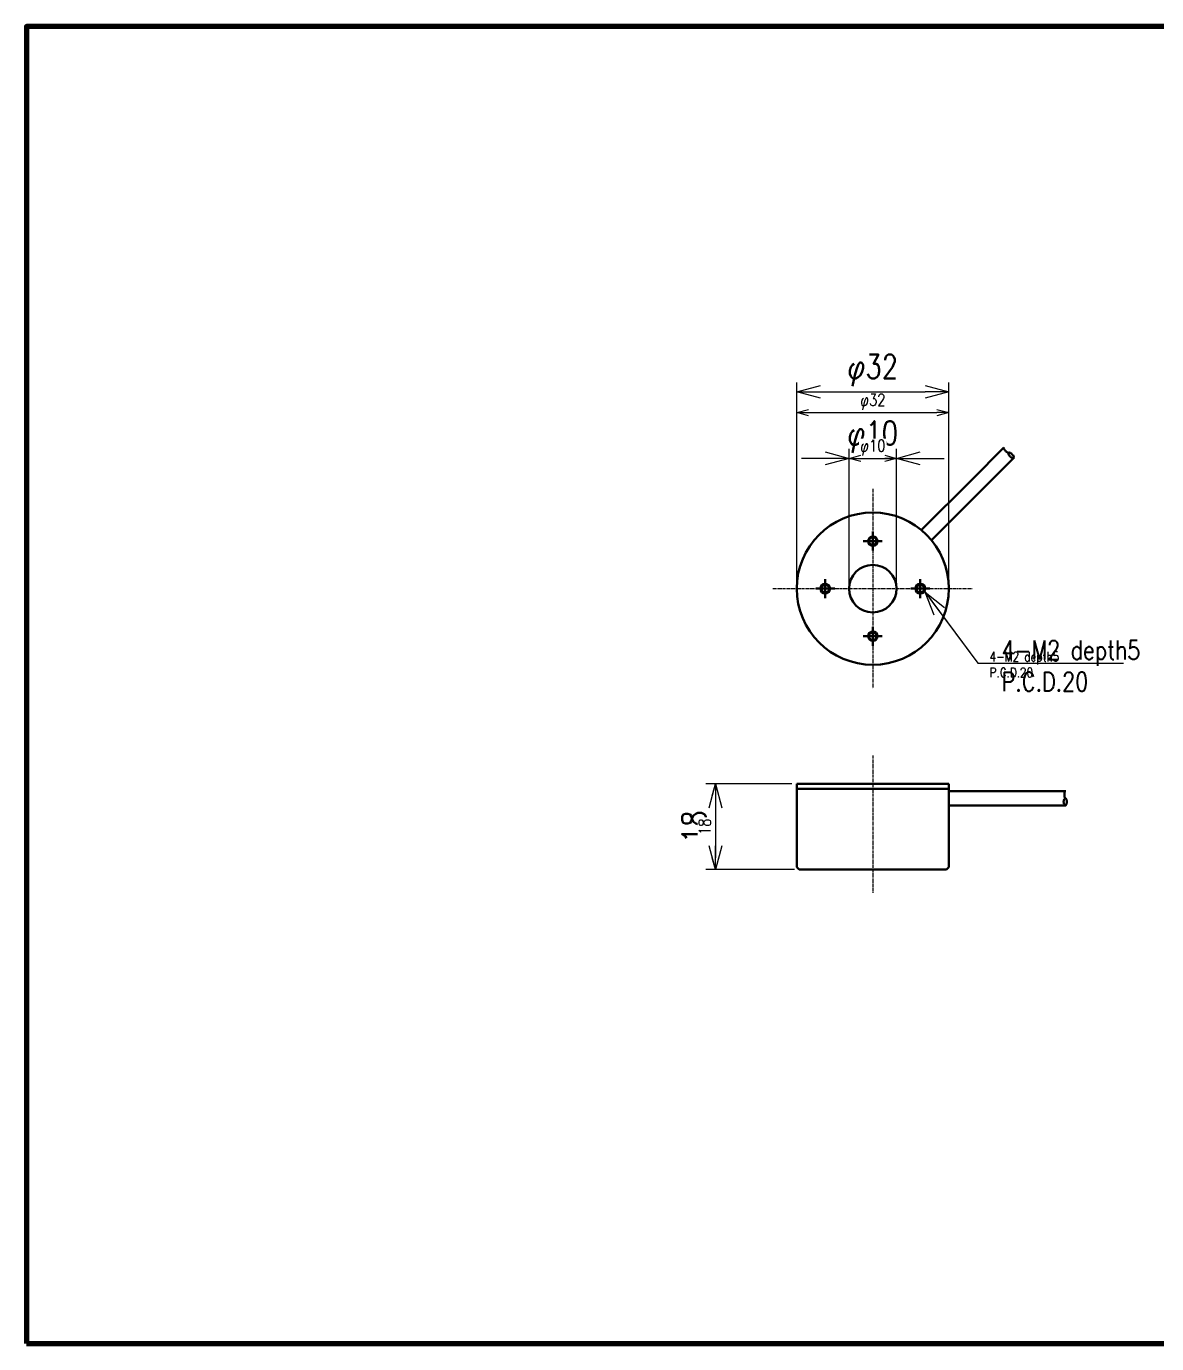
# Model space of a CAD drawing. Header units: millimetres. Extents: x 4 to 387, y 0 to 281.
# Drawn here: x 4 to 241.8, y 4 to 281 of the extents above; entities that cross this region are included whole.
import ezdxf
from ezdxf import colors
from ezdxf.entities.mleader import LeaderData, LeaderLine
from ezdxf.math import Vec2, Vec3

# ---------------------------------------------------------------- set-up
doc = ezdxf.new("R2010")
doc.units = ezdxf.units.MM
doc.linetypes.add('C6CONTINUOUS', pattern=[0])
doc.linetypes.add('CENTER', pattern=[2, 1.25, -0.25, 0.25, -0.25])
doc.layers.get('0').update_dxf_attribs({"lineweight": 30})
doc.layers.get('Defpoints').update_dxf_attribs({"lineweight": 9})
for name, color, linetype, lineweight in [('2KD_寸法１', 7, 'Continuous', 15), ('2KD_寸法１ @ 1', 7, 'Continuous', 15), ('2KD_寸法１ @ 2', 7, 'Continuous', 15), ('AUX', 7, 'Continuous', 40)]:
    doc.layers.add(name, color=color, linetype=linetype, lineweight=lineweight)
doc.styles.get("Standard").update_dxf_attribs({"font": 'simplex.shx', "width": 0.8, "bigfont": 'extfont.shx'})
doc.dimstyles.new('KD-STD', dxfattribs={"dimscale": 0, "dimtxt": 2.5, "dimasz": 2.5, "dimexe": 1, "dimexo": 1, "dimgap": 1, "dimtad": 1, "dimdsep": 46, "dimtxsty": 'Standard', "dimblk": 'OPEN30', "dimcen": 0, "dimadec": 0, "dimazin": 0, "dimtfac": 1, "dimtmove": 0, "dimatfit": 3, "dimldrblk": 'OPEN30', "dimfxl": 1, "dimtfill": 1, "dimtolj": 1, "dimtzin": 0, "dimlwd": 15, "dimlwe": 15, "dimarcsym": 0})

# ---------------------------------------------------------------- blocks, each defined once
blk = doc.blocks.new('_Open30')
at = {"lineweight": -2}
for p, q in [((-1, 0.26794919), (0, 0)), ((0, 0), (-1, -0.26794919)), ((0, 0), (-1, 0))]:
    blk.add_line(p, q, dxfattribs=at)
blk = doc.blocks.new('*D37')
at = {"layer": '2KD_寸法１', "color": 0, "lineweight": 15}
for p, q in [((164.0540569673399, 121.6884339712163), (146.941294031507, 121.6884339712163)), ((148.941294031507, 116.6884339712163), (148.941294031507, 108.6884339712165)), ((164.5540569673399, 103.6884339712164), (146.941294031507, 103.6884339712165))]:
    blk.add_line(p, q, dxfattribs=at)
at = {"layer": 'Defpoints', "color": 0}
for p in [(166.0540569673399, 121.6884339712163), (148.941294031507, 103.6884339712165), (166.5540569673399, 103.6884339712164)]:
    blk.add_point(p, dxfattribs=at)
at = {"layer": '2KD_寸法１', "color": 0, "lineweight": 15, "xscale": 5, "yscale": 5, "zscale": 5}
for p, rotation in [((148.941294031507, 121.6884339712163), 90), ((148.941294031507, 103.6884339712165), 270)]:
    blk.add_blockref('_Open30', p, dxfattribs=dict(at, rotation=rotation))
at = {"layer": '2KD_寸法１', "color": 0, "insert": (144.441294031507, 112.6884339712164), "char_height": 5, "attachment_point": 5, "rotation": 90, "bg_fill": 3, "box_fill_scale": 1.1, "bg_fill_color": 9, "bg_fill_true_color": 13158600, "bg_fill_transparency": 4391562}
blk.add_mtext('\\A1;18', dxfattribs=at)
blk = doc.blocks.new('*D38')
at = {"layer": '2KD_寸法１', "color": 0, "lineweight": 15}
for p, q in [((165.0540569673399, 121.6884339712163), (147.941294031507, 121.6884339712163)), ((148.941294031507, 119.1884339712163), (148.941294031507, 106.1884339712165)), ((165.5540569673399, 103.6884339712164), (147.941294031507, 103.6884339712165))]:
    blk.add_line(p, q, dxfattribs=at)
at = {"layer": 'Defpoints', "color": 0}
for p in [(166.0540569673399, 121.6884339712163), (148.941294031507, 103.6884339712165), (166.5540569673399, 103.6884339712164)]:
    blk.add_point(p, dxfattribs=at)
at = {"layer": '2KD_寸法１', "color": 0, "lineweight": 15, "xscale": 2.5, "yscale": 2.5, "zscale": 2.5}
for p, rotation in [((148.941294031507, 121.6884339712163), 90), ((148.941294031507, 103.6884339712165), 270)]:
    blk.add_blockref('_Open30', p, dxfattribs=dict(at, rotation=rotation))
at = {"layer": '2KD_寸法１', "color": 0, "insert": (146.691294031507, 112.6884339712164), "char_height": 2.5, "attachment_point": 5, "rotation": 90, "bg_fill": 3, "box_fill_scale": 1.1, "bg_fill_color": 9, "bg_fill_true_color": 13158600, "bg_fill_transparency": 4391578}
blk.add_mtext('\\A1;18', dxfattribs=at)
blk = doc.blocks.new('*D39')
at = {"layer": '2KD_寸法１', "color": 0, "lineweight": 15}
for p, q in [((177.0540569673398, 164.7579449883557), (177.0540569673398, 192.1573893995312)), ((187.0540569673399, 164.7579449883557), (187.0540569673399, 192.1573893995312)), ((172.0540569673398, 190.1573893995312), (167.0540569673398, 190.1573893995312)), ((177.0540569673398, 190.1573893995312), (187.0540569673399, 190.1573893995312)), ((192.0540569673399, 190.1573893995312), (197.0540569673399, 190.1573893995312))]:
    blk.add_line(p, q, dxfattribs=at)
at = {"layer": 'Defpoints', "color": 0}
for p in [(177.0540569673398, 162.7579449883557), (187.0540569673399, 162.7579449883557)]:
    blk.add_point(p, dxfattribs=at)
at = {"layer": '2KD_寸法１', "color": 0, "lineweight": 15, "xscale": 5, "yscale": 5, "zscale": 5}
blk.add_blockref('_Open30', (177.0540569673398, 190.1573893995312), dxfattribs=at)
at = {"layer": '2KD_寸法１', "color": 0, "lineweight": 15, "xscale": 5, "yscale": 5, "zscale": 5, "rotation": 180}
blk.add_blockref('_Open30', (187.0540569673399, 190.1573893995312), dxfattribs=at)
at = {"layer": '2KD_寸法１', "color": 0, "insert": (182.0540569673398, 194.6573893995312), "char_height": 5, "attachment_point": 5, "bg_fill": 3, "box_fill_scale": 1.1, "bg_fill_color": 9, "bg_fill_true_color": 13158600, "bg_fill_transparency": 4392158}
blk.add_mtext('\\A1;φ10', dxfattribs=at)
at = {"layer": 'Defpoints', "color": 0}
blk.add_point((187.0540569673399, 190.1573893995312), dxfattribs=at)
blk = doc.blocks.new('*D40')
at = {"layer": '2KD_寸法１', "color": 0, "lineweight": 15}
for p, q in [((177.0540569673398, 163.7579449883557), (177.0540569673398, 191.1573893995312)), ((187.0540569673399, 163.7579449883557), (187.0540569673399, 191.1573893995312)), ((179.5540569673398, 190.1573893995312), (184.5540569673399, 190.1573893995312))]:
    blk.add_line(p, q, dxfattribs=at)
at = {"layer": 'Defpoints', "color": 0}
for p in [(187.0540569673399, 190.1573893995312), (177.0540569673398, 162.7579449883557), (187.0540569673399, 162.7579449883557)]:
    blk.add_point(p, dxfattribs=at)
at = {"layer": '2KD_寸法１', "color": 0, "lineweight": 15, "xscale": 2.5, "yscale": 2.5, "zscale": 2.5, "rotation": 180}
blk.add_blockref('_Open30', (177.0540569673398, 190.1573893995312), dxfattribs=at)
at = {"layer": '2KD_寸法１', "color": 0, "lineweight": 15, "xscale": 2.5, "yscale": 2.5, "zscale": 2.5}
blk.add_blockref('_Open30', (187.0540569673399, 190.1573893995312), dxfattribs=at)
at = {"layer": '2KD_寸法１', "color": 0, "insert": (182.0540569673398, 192.4073893995312), "char_height": 2.5, "attachment_point": 5, "bg_fill": 3, "box_fill_scale": 1.1, "bg_fill_color": 9, "bg_fill_true_color": 13158600, "bg_fill_transparency": 4391586}
blk.add_mtext('\\A1;φ10', dxfattribs=at)
blk = doc.blocks.new('*D41')
at = {"layer": '2KD_寸法１', "color": 0, "lineweight": 15}
for p, q in [((166.0540569673399, 164.7579449883557), (166.0540569673399, 206.1369266350849)), ((198.0540569673399, 164.7579449883557), (198.0540569673399, 206.1369266350849)), ((171.0540569673399, 204.1369266350849), (193.0540569673398, 204.1369266350849))]:
    blk.add_line(p, q, dxfattribs=at)
at = {"layer": 'Defpoints', "color": 0}
for p in [(198.0540569673399, 204.1369266350849), (166.0540569673399, 162.7579449883557), (198.0540569673399, 162.7579449883557)]:
    blk.add_point(p, dxfattribs=at)
at = {"layer": '2KD_寸法１', "color": 0, "lineweight": 15, "xscale": 5, "yscale": 5, "zscale": 5, "rotation": 180}
blk.add_blockref('_Open30', (166.0540569673399, 204.1369266350849), dxfattribs=at)
at = {"layer": '2KD_寸法１', "color": 0, "lineweight": 15, "xscale": 5, "yscale": 5, "zscale": 5}
blk.add_blockref('_Open30', (198.0540569673399, 204.1369266350849), dxfattribs=at)
at = {"layer": '2KD_寸法１', "color": 0, "insert": (182.0540569673399, 208.6369266350849), "char_height": 5, "attachment_point": 5, "bg_fill": 3, "box_fill_scale": 1.1, "bg_fill_color": 9, "bg_fill_true_color": 13158600, "bg_fill_transparency": 4392474}
blk.add_mtext('\\A1;φ32', dxfattribs=at)
blk = doc.blocks.new('*D42')
at = {"layer": '2KD_寸法１', "color": 0, "lineweight": 15}
for p, q in [((166.0540569673399, 163.7579449883557), (166.0540569673399, 200.7862864148436)), ((168.5540569673399, 199.7862864148436), (195.5540569673398, 199.7862864148436)), ((198.0540569673399, 163.7579449883557), (198.0540569673399, 200.7862864148436))]:
    blk.add_line(p, q, dxfattribs=at)
at = {"layer": 'Defpoints', "color": 0}
for p in [(198.0540569673399, 199.7862864148436), (166.0540569673399, 162.7579449883557), (198.0540569673399, 162.7579449883557)]:
    blk.add_point(p, dxfattribs=at)
at = {"layer": '2KD_寸法１', "color": 0, "lineweight": 15, "xscale": 2.5, "yscale": 2.5, "zscale": 2.5, "rotation": 180}
blk.add_blockref('_Open30', (166.0540569673399, 199.7862864148436), dxfattribs=at)
at = {"layer": '2KD_寸法１', "color": 0, "lineweight": 15, "xscale": 2.5, "yscale": 2.5, "zscale": 2.5}
blk.add_blockref('_Open30', (198.0540569673399, 199.7862864148436), dxfattribs=at)
at = {"layer": '2KD_寸法１', "color": 0, "insert": (182.0540569673399, 202.0362864148436), "char_height": 2.5, "attachment_point": 5, "bg_fill": 3, "box_fill_scale": 1.1, "bg_fill_color": 9, "bg_fill_true_color": 13158600, "bg_fill_transparency": 4392942}
blk.add_mtext('\\A1;φ32', dxfattribs=at)
blk = doc.blocks.new('A$C76CB4F08')
for p, q in [((0, 0), (0, -0.9999999999998864)), ((15.99999999999994, 0), (0, 0)), ((0, 0), (0, -0.9999999999998864)), ((10.99999999999994, 0), (0, 0)), ((15.99999999999994, 0), (32, 0)), ((20.99999999999994, 0), (32, 0)), ((32, 0), (32, -0.9999999999998864)), ((0, -17.49999999999988), (0, -0.9999999999998864)), ((0, -1), (32, -1)), ((32, -0.9999999999998864), (32, -0.9999999999998864)), ((32, -17.49999999999988), (32, -0.9999999999998864)), ((47, -1.499999999999884), (32, -1.499999999999884)), ((56.59999999999996, -1.499999999999884), (47, -1.499999999999884)), ((47, -4.499999999999886), (32, -4.499999999999886)), ((56.59999999999996, -4.499999999999886), (47, -4.499999999999886)), ((0.5, -17.99999999999988), (0, -17.49999999999988)), ((0.5, -17.99999999999988), (15.99999999999994, -17.99999999999988)), ((31.5, -17.99999999999988), (15.99999999999994, -17.99999999999988)), ((31.5, -17.99999999999988), (32, -17.49999999999988))]:
    blk.add_line(p, q)
for points in [[(56.54999999999995, -2.999999999999886), (56.50659999999994, -2.988600015640486), (56.46449999999993, -2.954800009727361), (56.42499999999995, -2.899500012397651), (56.38929999999994, -2.824599981307868), (56.35849999999994, -2.732100009917984), (56.33349999999996, -2.625000000000113), (56.31509999999997, -2.506500005721818), (56.30379999999997, -2.380300045013314), (56.29999999999995, -2.25), (56.30379999999997, -2.11979997158073), (56.31509999999997, -1.99349999427784), (56.33349999999996, -1.874999999999884), (56.35849999999994, -1.76789999008167), (56.38929999999994, -1.675500035285834), (56.42499999999995, -1.600499987602004), (56.46449999999993, -1.54530000686634), (56.50659999999994, -1.511399984359513), (56.54999999999995, -1.499999999999884)], [(56.54999999999995, -4.499999999999886), (56.51509999999996, -4.497200012206914), (56.48049999999995, -4.488600015640372), (56.44649999999995, -4.474499940871965), (56.41319999999996, -4.454800009727362), (56.38099999999997, -4.429700016975289), (56.34999999999998, -4.399500012397652), (56.32059999999995, -4.364400029182318), (56.29289999999997, -4.324499964713822), (56.2672, -4.280300021171341), (56.24359999999995, -4.232100009917982), (56.22229999999996, -4.180099964141732), (56.20359999999993, -4.124999999999886), (56.1875, -4.066900014877202), (56.17409999999996, -4.006500005721818), (56.16359999999997, -3.944100022315865), (56.15609999999993, -3.880300045013314), (56.15149999999993, -3.815400004386788), (56.14999999999998, -3.749999999999886), (56.15149999999993, -3.684599995612868), (56.15609999999993, -3.619699954986344), (56.16359999999997, -3.555899977683904), (56.17409999999996, -3.493499994277839), (56.1875, -3.433099985122451), (56.20359999999993, -3.374999999999886), (56.22229999999996, -3.319900035858037), (56.24359999999995, -3.267899990081673), (56.2672, -3.219699978828316), (56.29289999999997, -3.175500035285721), (56.32059999999995, -3.135599970817337), (56.34999999999998, -3.100499987602345), (56.38099999999997, -3.070299983024595), (56.41319999999996, -3.045199990272408), (56.44649999999995, -3.025500059127578), (56.48049999999995, -3.011399984359853), (56.51509999999996, -3.002799987792855), (56.54999999999995, -2.999999999999886)], [(56.54999999999995, -2.999999999999886), (56.59339999999997, -3.011399984359853), (56.63549999999998, -3.045300006866226), (56.67499999999995, -3.100499987602345), (56.71069999999997, -3.175500035285721), (56.74149999999997, -3.267899990081673), (56.76649999999995, -3.374999999999886), (56.7849, -3.493499994277839), (56.79619999999999, -3.61979997158039), (56.79999999999996, -3.749999999999886), (56.79619999999999, -3.880300045013314), (56.7849, -4.006500005721818), (56.76649999999995, -4.124999999999886), (56.74149999999997, -4.232100009917982), (56.71069999999997, -4.324599981307866), (56.67499999999995, -4.399500012397652), (56.63549999999998, -4.454800009727362), (56.59339999999997, -4.488600015640372), (56.54999999999995, -4.499999999999886)]]:
    blk.add_lwpolyline(points)
blk = doc.blocks.new('A$C053C6F86')
at = {"linetype": 'C6CONTINUOUS'}
for p, q in [((27.59480000000002, 29.69480001926434), (20.80660000000006, 22.90659999847412)), ((29.71610000000003, 27.57350003719341), (22.92790000000002, 20.78530001640331)), ((20.80660000000006, 22.90659999847412), (10.19999999999999, 12.29999995231628)), ((22.92790000000002, 20.78530001640331), (12.32130000000001, 10.17869997024547))]:
    blk.add_line(p, q, dxfattribs=at)
for p, q in [((0, 12), (0, 8)), ((2, 10), (-2, 10)), ((-8, 0), (-12, 0)), ((-10, 2), (-10, -2)), ((12, 0), (8, 0)), ((10, 2), (10, -2)), ((0, -8), (0, -12)), ((2, -10), (-2, -10))]:
    blk.add_line(p, q)
for points in [[(28.62010000000004, 28.59870004653942), (28.5813, 28.57609999179852), (28.52770000000004, 28.57029998302471), (28.46060000000006, 28.58140003681194), (28.38240000000002, 28.60920000076305), (28.29520000000002, 28.65279996395122), (28.20179999999999, 28.71080005168926), (28.10500000000002, 28.78159999847412), (28.00780000000004, 28.8628000020982), (27.91289999999998, 28.95229995250702), (27.8236, 29.04700005054485), (27.74230000000006, 29.14429998397839), (27.67149999999998, 29.24109995365154), (27.61340000000001, 29.33459997177136), (27.56990000000002, 29.42170000076306), (27.54210000000006, 29.49989998340618), (27.53100000000001, 29.56700003147125), (27.53680000000004, 29.62059998512279), (27.55940000000004, 29.65939998626721)], [(29.68070000000006, 27.53810000419628), (29.65410000000003, 27.51549994945538), (29.62360000000001, 27.49699997901894), (29.58960000000002, 27.48300004005443), (29.55210000000005, 27.4732999801637), (29.51150000000001, 27.46829998493206), (29.46830000000005, 27.46770000457764), (29.42260000000004, 27.47179996967293), (29.37479999999999, 27.48039996624004), (29.32550000000004, 27.49349999427807), (29.27469999999999, 27.51090002059948), (29.22280000000001, 27.53260004520394), (29.17070000000001, 27.55830001831066), (29.11820000000006, 27.58800005912792), (29.06600000000004, 27.6211999654771), (29.01440000000004, 27.65799999237072), (28.964, 27.69780004024517), (28.91490000000004, 27.74049997329723), (28.86759999999998, 27.78559994697582), (28.82240000000002, 27.83299994468702), (28.77980000000004, 27.88199996948254), (28.73990000000004, 27.93250000476837), (28.70319999999998, 27.98399996757507), (28.67000000000002, 28.03620004653942), (28.64030000000008, 28.08870005607616), (28.61460000000005, 28.14079999923718), (28.59290000000004, 28.19270002841961), (28.57550000000003, 28.24349999427807), (28.56240000000003, 28.292799949646), (28.55369999999999, 28.34070003032696), (28.54970000000003, 28.38629996776592), (28.55030000000006, 28.42949998378754), (28.55530000000005, 28.47010004520427), (28.565, 28.50759994983685), (28.57900000000001, 28.54159998893749), (28.59740000000006, 28.57219994068157), (28.62010000000004, 28.59870004653942)], [(28.62010000000004, 28.59870004653942), (28.65879999999999, 28.62139999866497), (28.71260000000001, 28.62720000743866), (28.77950000000004, 28.61609995365154), (28.85790000000003, 28.58829998970043), (28.94490000000002, 28.54470002651215), (29.03829999999999, 28.48670005798351), (29.13510000000002, 28.41589999198914), (29.23240000000004, 28.33459997177135), (29.32720000000001, 28.24520003795635), (29.41660000000002, 28.15040004253388), (29.49790000000002, 28.05309998989105), (29.56869999999998, 27.95630002021801), (29.62670000000004, 27.86290001869202), (29.67040000000003, 27.77579998970043), (29.69810000000001, 27.69749999046326), (29.70930000000004, 27.630499958992), (29.70340000000005, 27.57679998874677), (29.68070000000006, 27.53810000419628)]]:
    blk.add_lwpolyline(points, dxfattribs=at)
for centre, radius in [((0, 0), 16), ((0, 10), 1), ((0, 10), 0.8), ((0, 0), 5), ((-10, 0), 1), ((-10, 0), 0.8), ((10, 0), 1), ((10, 0), 0.8), ((0, -10), 1), ((0, -10), 0.8)]:
    blk.add_circle(centre, radius)
blk = doc.blocks.new('*U43')
at = {"layer": '2KD_寸法１ @ 1'}
ml = blk.add_multileader_mtext('Standard', dxfattribs=at)
ml.set_content('4-M2 depth5\\PP.C.D.20', color=256)
ml.set_leader_properties()
ml.set_arrow_properties(name='OPEN30')
ml.build(insert=Vec2(0, 0))
ml.multileader.update_dxf_attribs({"text_left_attachment_type": 6, "text_right_attachment_type": 6, "dogleg_length": 1.5, "arrow_head_size": 2.5})
ctx = ml.context
ctx.base_point, ctx.char_height, ctx.arrow_head_size, ctx.landing_gap_size, ctx.plane_origin = Vec3(205.6387207779051, 147.0625851487449), 2, 2.5, 1, Vec3(193.0835092002489, 162.0070896520283)
ctx.left_attachment, ctx.right_attachment = 6, 6
notes = []
notes.append((ctx, [(0, (1, 1, 0), (204.1387207779051, 147.0625851487449), (1, 0), 1.5, [(0, [(193.0835092002489, 162.0070896520283)], 0, [])])]))
ctx.mtext.insert, ctx.mtext.flow_direction = Vec3(206.6387207779051, 149.4625851487448), 5
at = {"layer": '2KD_寸法１ @ 2'}
ml = blk.add_multileader_mtext('Standard', dxfattribs=at)
ml.set_content('4-M2 depth5\\PP.C.D.20', color=256)
ml.set_leader_properties()
ml.set_arrow_properties(name='OPEN30')
ml.build(insert=Vec2(0, 0))
ml.multileader.update_dxf_attribs({"text_left_attachment_type": 6, "text_right_attachment_type": 6, "dogleg_length": 1.5, "arrow_head_size": 5, "scale": 2})
ctx = ml.context
ctx.base_point, ctx.scale, ctx.arrow_head_size, ctx.plane_origin = Vec3(207.1387207779051, 147.0625851487449), 2, 5, Vec3(193.0835092002489, 162.0070896520283)
ctx.left_attachment, ctx.right_attachment = 6, 6
notes.append((ctx, [(0, (1, 1, 0), (204.1387207779051, 147.0625851487449), (1, 0), 3, [(0, [(193.0835092002489, 162.0070896520283)], 0, [])])]))
ctx.mtext.insert, ctx.mtext.flow_direction = Vec3(209.1387207779051, 151.8625851487447), 5
for ctx, leaders in notes:
    for number, flags, end, landing, length, lines in leaders:
        leader = LeaderData()
        leader.index, (leader.has_last_leader_line, leader.has_dogleg_vector, leader.attachment_direction) = number, flags
        leader.last_leader_point, leader.dogleg_vector, leader.dogleg_length = Vec3(end), Vec3(landing), length
        for number, points, colour, breaks in lines:
            line = LeaderLine()
            line.index, line.vertices, line.color, line.breaks = number, Vec3.list(points), colors.encode_raw_color(colour), breaks
            leader.lines.append(line)
        ctx.leaders.append(leader)
blk = doc.blocks.new('*U44')
at = {"layer": '2KD_寸法１ @ 2'}
dim = blk.add_linear_dim(base=(148.941294031507, 103.6884339712165), p1=(166.0540569673399, 121.6884339712163), p2=(166.5540569673399, 103.6884339712164), angle=90, dimstyle='KD-STD', override={"dimscale": 2, "dimtix": 0, "dimtofl": 1, "dimtmove": 0, "dimatfit": 3}, dxfattribs=at)
dim.commit()
dim.dimension.update_dxf_attribs({"geometry": '*D37', "text_midpoint": (144.441294031507, 112.6884339712164)})
at = {"layer": '2KD_寸法１ @ 1'}
dim = blk.add_linear_dim(base=(148.941294031507, 103.6884339712165), p1=(166.0540569673399, 121.6884339712163), p2=(166.5540569673399, 103.6884339712164), angle=90, dimstyle='KD-STD', override={"dimscale": 1, "dimtix": 0, "dimtofl": 1, "dimtmove": 0, "dimatfit": 3}, dxfattribs=at)
dim.commit()
dim.dimension.update_dxf_attribs({"geometry": '*D38', "text_midpoint": (146.691294031507, 112.6884339712164)})
blk = doc.blocks.new('*U45')
at = {"layer": '2KD_寸法１ @ 2'}
dim = blk.add_linear_dim(base=(187.0540569673399, 190.1573893995312), p1=(177.0540569673398, 162.7579449883557), p2=(187.0540569673399, 162.7579449883557), text='φ<>', dimstyle='KD-STD', override={"dimscale": 2, "dimtix": 0, "dimtofl": 1, "dimtmove": 0, "dimatfit": 3}, dxfattribs=at)
dim.commit()
dim.dimension.update_dxf_attribs({"geometry": '*D39', "text_midpoint": (182.0540569673398, 190.1573893995312), "dimtype": 128})
at = {"layer": '2KD_寸法１ @ 1'}
dim = blk.add_linear_dim(base=(187.0540569673399, 190.1573893995312), p1=(177.0540569673398, 162.7579449883557), p2=(187.0540569673399, 162.7579449883557), text='φ<>', dimstyle='KD-STD', override={"dimscale": 1, "dimtix": 0, "dimtofl": 1, "dimtmove": 0, "dimatfit": 3}, dxfattribs=at)
dim.commit()
dim.dimension.update_dxf_attribs({"geometry": '*D40', "text_midpoint": (182.0540569673398, 190.1573893995312), "dimtype": 128})
blk = doc.blocks.new('*U46')
at = {"layer": '2KD_寸法１ @ 2'}
dim = blk.add_linear_dim(base=(198.0540569673399, 204.1369266350849), p1=(166.0540569673399, 162.7579449883557), p2=(198.0540569673399, 162.7579449883557), text='φ<>', dimstyle='KD-STD', override={"dimscale": 2, "dimtix": 0, "dimtofl": 1, "dimtmove": 0, "dimatfit": 3}, dxfattribs=at)
dim.commit()
dim.dimension.update_dxf_attribs({"geometry": '*D41', "text_midpoint": (182.0540569673399, 208.6369266350849)})
at = {"layer": '2KD_寸法１ @ 1'}
dim = blk.add_linear_dim(base=(198.0540569673399, 199.7862864148436), p1=(166.0540569673399, 162.7579449883557), p2=(198.0540569673399, 162.7579449883557), text='φ<>', dimstyle='KD-STD', override={"dimscale": 1, "dimtix": 0, "dimtofl": 1, "dimtmove": 0, "dimatfit": 3}, dxfattribs=at)
dim.commit()
dim.dimension.update_dxf_attribs({"geometry": '*D42', "text_midpoint": (182.0540569673399, 202.0362864148436)})

msp = doc.modelspace()

# ---------------------------------------------------------------- linework, layer by layer
at = {"layer": '2KD_寸法１', "color": 2, "linetype": 'CENTER', "ltscale": 0.5}
for p, q in [((182.0540569673398, 183.7579449883557), (182.0540569673398, 141.7579449883556)), ((182.0540569673398, 127.6884339712164), (182.0540569673398, 98.68843397121645))]:
    msp.add_line(p, q, dxfattribs=at)
at = {"layer": 'AUX', "lineweight": 70}
msp.add_lwpolyline([(3.999999758280865, 4.000000249163575), (386.9999997582809, 4.000000249163575), (386.9999997582809, 281.0000002491635), (3.999999758280865, 281.0000002491635)], close=True, dxfattribs=at)

# ---------------------------------------------------------------- block references
at = {"layer": '2KD_寸法１'}
msp.add_blockref('*U43', (0, 0), dxfattribs=at)

# ---------------------------------------------------------------- next in the draw order: block references
for name in ['*U45', '*U44']:
    msp.add_blockref(name, (0, 0), dxfattribs=at)

# ---------------------------------------------------------------- next in the draw order: block references
msp.add_blockref('A$C76CB4F08', (166.0540569673399, 121.6884339712163))
msp.add_blockref('*U46', (0, 0), dxfattribs=at)

# ---------------------------------------------------------------- next in the draw order: linework, layer by layer
at = {"layer": '2KD_寸法１', "color": 2, "linetype": 'CENTER', "ltscale": 0.5}
msp.add_line((161.0540569673398, 162.7579449883557), (203.0540569673398, 162.7579449883557), dxfattribs=at)

# ---------------------------------------------------------------- next in the draw order: block references
msp.add_blockref('A$C053C6F86', (182.0540569673397, 162.7579449883557))

doc.saveas('drawing.dxf')
